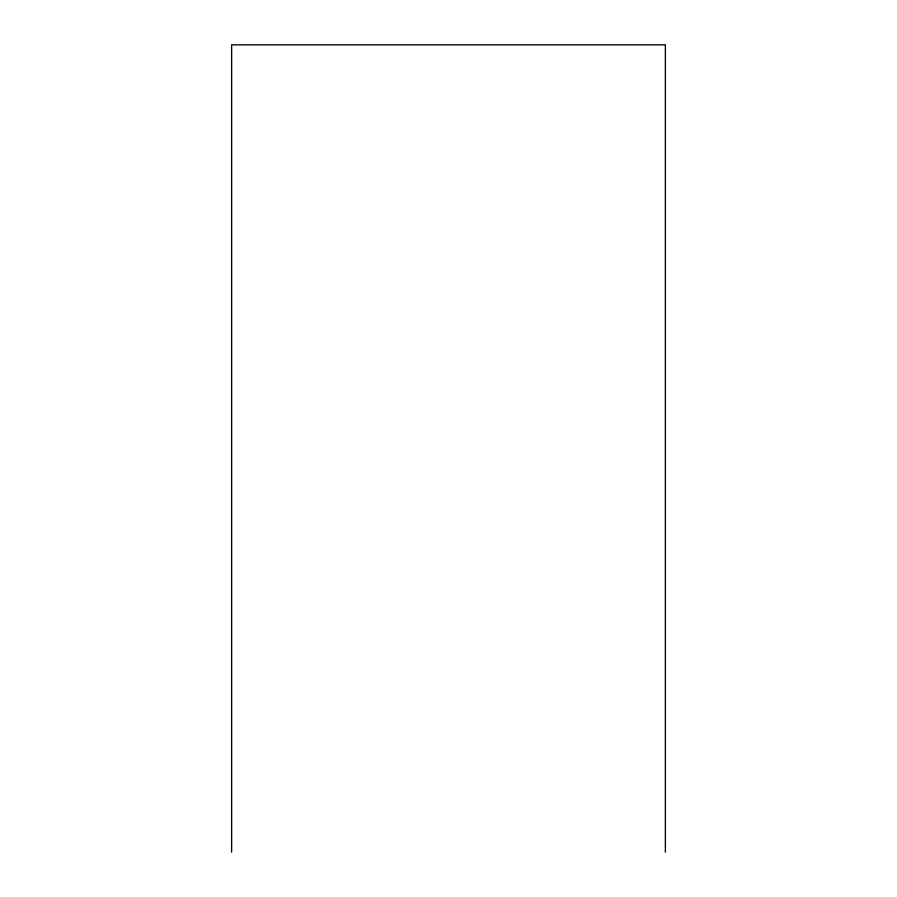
<?xml version="1.0" encoding="UTF-8"?>
<svg xmlns="http://www.w3.org/2000/svg" width="897" height="897" viewBox="0 0 897 897"><rect width="100%" height="100%" fill="white"/><g stroke="black" fill="none" stroke-linecap="round" stroke-linejoin="round"><path stroke-width="1.35" d="M665.372 852.15L665.372 44.85L231.628 44.85L231.628 852.15"/></g></svg>
